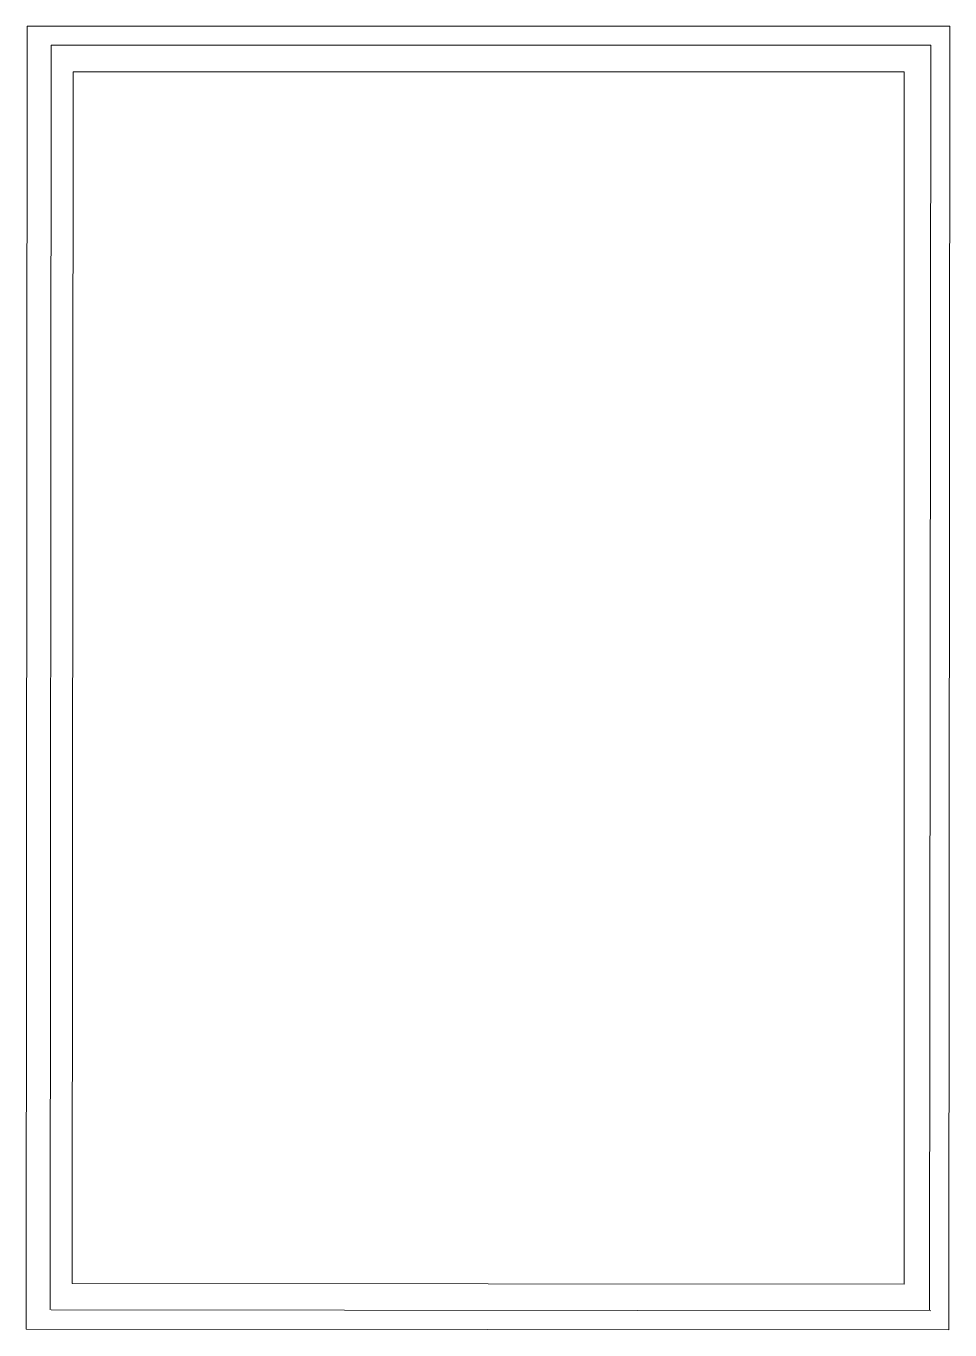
# Model space of a CAD drawing. Header units: centimetres. Extents: x -16179 to 12840, y -10704 to 3856.
# Drawn here: x 3795.8 to 3875.8, y -1694.8 to -1581.8 of the extents above; entities that cross this region are included whole.
import ezdxf

# ---------------------------------------------------------------- set-up
doc = ezdxf.new("R2010")
doc.units = ezdxf.units.CM
doc.header["$MEASUREMENT"] = 0
doc.layers.add('AA - serramenti e porte_Num_Penna__4_Num_Penna__4_Num_Penna__4_Num_Penna__4_Num_Penna__4_Num_Penna__4_Num_Penna__4_Num_Penna__4_Num_Penna__4_Num_Penna__4', color=4, linetype='Continuous', lineweight=18)

msp = doc.modelspace()

# ---------------------------------------------------------------- linework, layer by layer
at = {"layer": 'AA - serramenti e porte_Num_Penna__4_Num_Penna__4_Num_Penna__4_Num_Penna__4_Num_Penna__4_Num_Penna__4_Num_Penna__4_Num_Penna__4_Num_Penna__4_Num_Penna__4', "color": 4, "linetype": 'Continuous', "lineweight": 18}
for p, q in [((3795.79, -1694.71), (3795.88, -1581.82)), ((3795.88, -1581.82), (3875.8, -1581.82)), ((3875.71, -1694.77), (3875.8, -1581.82)), ((3797.86, -1693.04), (3797.95, -1583.49)), ((3797.95, -1583.49), (3874.14, -1583.49)), ((3874.05, -1693.04), (3874.14, -1583.49)), ((3799.78, -1690.75), (3799.86, -1585.79)), ((3799.86, -1585.79), (3871.84, -1585.79)), ((3871.84, -1690.81), (3871.84, -1585.79)), ((3871.84, -1690.81), (3799.78, -1690.75)), ((3874.14, -1693.11), (3797.95, -1693.04)), ((3875.71, -1694.77), (3795.79, -1694.71))]:
    msp.add_line(p, q, dxfattribs=at)

doc.saveas('drawing.dxf')
